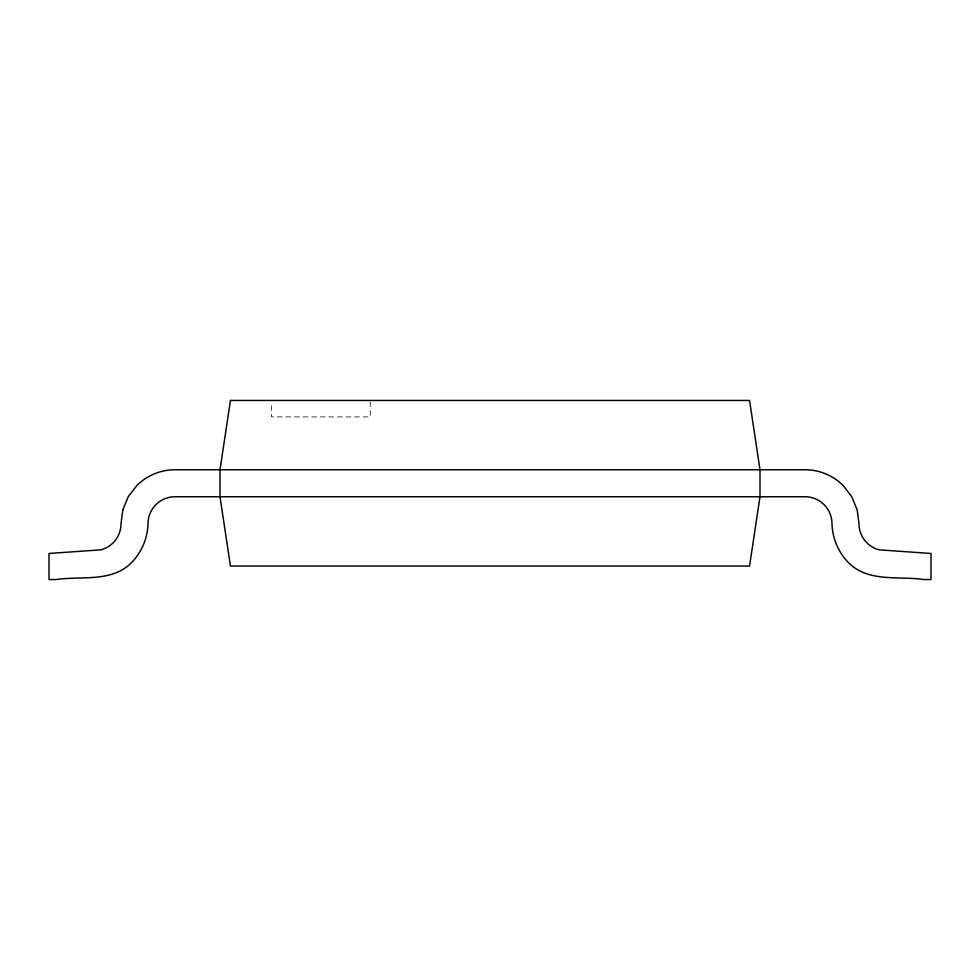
<?xml version="1.0" encoding="UTF-8"?>
<svg xmlns="http://www.w3.org/2000/svg" width="980" height="980" viewBox="0 0 980 980"><rect width="100%" height="100%" fill="white"/><g stroke="black" fill="none" stroke-linecap="round" stroke-linejoin="round"><path stroke-width="0.73" stroke-dasharray="4.9 3.68" d="M370.244 401.947L370.244 416.916L271.485 416.916L271.485 401.947"/><path stroke-width="1.47" d="M122.843 509.772L121.006 523.749A26.999 26.999 0 0 1 100.989 549.829L49 553.467L49 579.548L55.983 579.548C81.548 575.738 112.418 582.892 132.19 561.932C141.965 551.569 147.588 537.995 148.005 523.749A26.999 26.999 0 0 1 175.004 496.75L804.997 496.75A26.999 26.999 0 0 1 831.995 523.749C832.412 537.995 838.035 551.569 847.81 561.932C867.582 582.892 898.452 575.738 924.018 579.548L931 579.548L931 553.467L879.011 549.829A26.999 26.999 0 0 1 858.995 523.749L857.157 509.772L851.767 496.75L843.18 485.566A53.998 53.998 0 0 0 804.997 469.751L175.004 469.751A53.998 53.998 0 0 0 136.82 485.566L128.233 496.75L122.843 509.772M230.459 400.452L219.998 469.751L219.998 496.75L230.459 566.048L749.541 566.048L760.002 496.75L760.002 469.751L749.541 400.452L230.459 400.452"/></g></svg>
